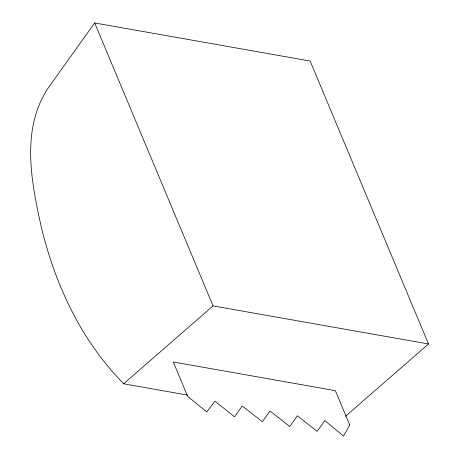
<?xml version="1.0" encoding="UTF-8"?>
<svg xmlns="http://www.w3.org/2000/svg" width="459" height="459" viewBox="0 0 459 459"><rect width="100%" height="100%" fill="white"/><g stroke="black" fill="none" stroke-linecap="round" stroke-linejoin="round"><path stroke-width="0.69" d="M345.552 416.238L428.511 343.98L310.152 61.036L94.686 22.95L48.235 87.927C20.707 129.3 31.275 181.971 41.321 227.05A375.032 270.144 -80 0 0 88.667 340.222L99.592 355.891L111.262 370.43L123.62 383.781L187.697 395.113M123.62 383.781L213.045 305.895L428.511 343.98M94.686 22.95L213.045 305.895M349.741 425.04L343.544 436.05L324.829 420.633L317.169 431.385L297.352 415.779L289.772 426.543L270.007 410.943L262.37 421.701L242.191 406.026L234.555 416.783L214.927 401.206L206.734 411.866L187.662 396.387L173.278 361.996L335.357 390.643L349.741 425.04"/></g></svg>
